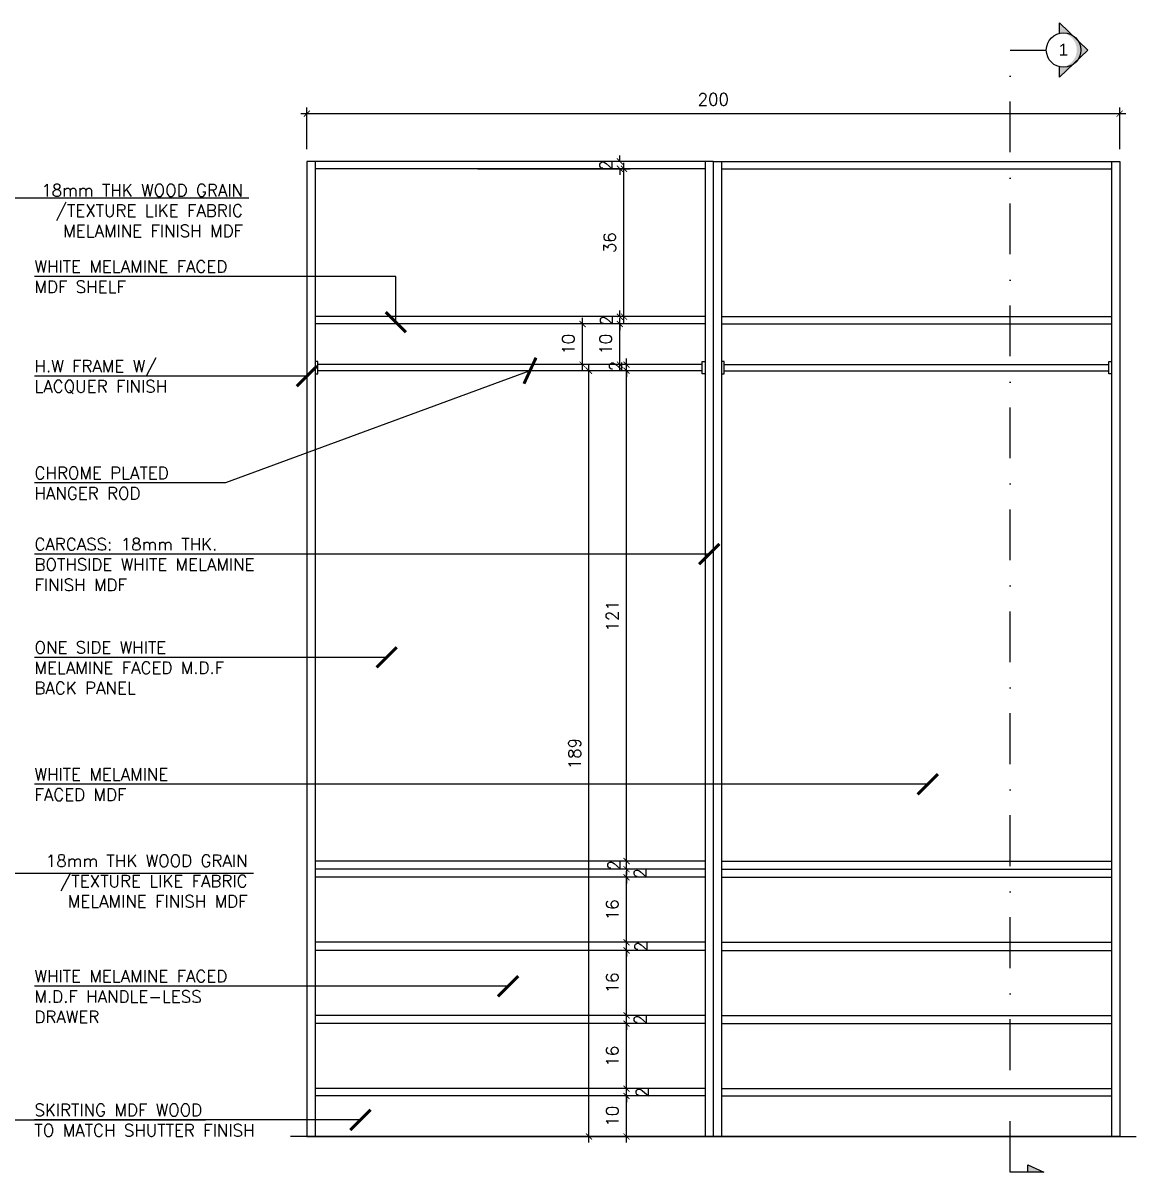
# Model space of a CAD drawing. Header units: centimetres. Extents: x -1287 to 4833, y -4090 to 0.
# Drawn here: x 593.9 to 867.8, y -702.9 to -420 of the extents above; entities that cross this region are included whole.
import ezdxf
from ezdxf.enums import TextEntityAlignment as Align

# ---------------------------------------------------------------- set-up
doc = ezdxf.new("R2010")
doc.units = ezdxf.units.CM
doc.header["$LTSCALE"] = 100
doc.header["$MEASUREMENT"] = 0
doc.linetypes.add('DASHDOT', pattern=[1, 0.5, -0.25, 0, -0.25])
for name, color, linetype in [('CABINET', 4, 'Continuous'), ('DIM IN', 1, 'Continuous'), ('SECTION LINE', 6, 'DASHDOT'), ('TEXT', 3, 'Continuous'), ('WALL SECTION Y-Y FOR XREF$0$TEXT', 3, 'Continuous'), ('WALL-03', 2, 'Continuous')]:
    doc.layers.add(name, color=color, linetype=linetype)
doc.styles.add('ART', font='arial.ttf')
doc.styles.add('ROMANS', font='romans')
doc.styles.add('WALL SECTION Y-Y FOR XREF$0$ART', font='arial.ttf')
doc.styles.add('WALL SECTION Y-Y FOR XREF$0$PL18', font='romans.shx', dxfattribs={"height": 18})
doc.dimstyles.new('AS-17-100', dxfattribs={"dimtxt": 10, "dimasz": 5, "dimexe": 10, "dimexo": 10, "dimgap": 6, "dimtad": 1, "dimtoh": 1, "dimdec": 0, "dimdsep": 46, "dimtxsty": 'ROMANS', "dimblk1": 'ARCHTICK', "dimblk2": 'ARCHTICK', "dimsah": 1, "dimcen": 25, "dimdle": 10, "dimclrd": 1, "dimclre": 1, "dimclrt": 2, "dimadec": 0, "dimazin": 0, "dimtfac": 1, "dimtdec": 0, "dimtofl": 0, "dimtmove": 2, "dimatfit": 3, "dimldrblk": 'ARCHTICK', "dimfxl": 1, "dimtolj": 1, "dimtzin": 0, "dimarcsym": 0})
doc.dimstyles.new('WALL SECTION Y-Y FOR XREF$0$18-MH-100', dxfattribs={"dimtxt": 18, "dimasz": 12, "dimexe": 15, "dimexo": 15, "dimgap": 6, "dimtad": 1, "dimtoh": 1, "dimdec": 0, "dimzin": 0, "dimdsep": 46, "dimtxsty": 'WALL SECTION Y-Y FOR XREF$0$PL18', "dimblk1": 'WALL SECTION Y-Y FOR XREF$0$_ARCHTICK', "dimblk2": 'WALL SECTION Y-Y FOR XREF$0$_ARCHTICK', "dimsah": 1, "dimcen": 25, "dimdle": 15, "dimclrd": 1, "dimclre": 1, "dimclrt": 2, "dimadec": 0, "dimazin": 0, "dimtfac": 1, "dimtdec": 0, "dimtmove": 2, "dimatfit": 3, "dimldrblk": 'WALL SECTION Y-Y FOR XREF$0$_ARCHTICK', "dimfxl": 1, "dimtolj": 1, "dimtzin": 0, "dimarcsym": 0})

# ---------------------------------------------------------------- blocks, each defined once
blk = doc.blocks.new('_ARCHTICK')
at = {"color": 0, "linetype": 'ByBlock', "const_width": 0.15}
blk.add_lwpolyline([(-0.5, -0.5), (0.5, 0.5)], dxfattribs=at)
blk = doc.blocks.new('*D220')
at = {"layer": 'Defpoints', "color": 0, "transparency": 16777216}
for p in [(742.4189711620702, -684.1198384855913), (753.9189711620695, -684.1198384855913), (753.9189711620695, -694.1198384855913)]:
    blk.add_point(p, dxfattribs=at)
at = {"layer": 'DIM IN', "color": 1, "lineweight": -2, "transparency": 16777216}
for p, q in [((750.9189711620695, -684.1198384855913), (740.9189711620702, -684.1198384855913)), ((742.4189711620702, -695.6198384855913), (742.4189711620702, -682.6198384855913)), ((750.9189711620695, -694.1198384855913), (740.9189711620702, -694.1198384855913))]:
    blk.add_line(p, q, dxfattribs=at)
at = {"layer": 'DIM IN', "color": 1, "lineweight": -2, "transparency": 16777216, "xscale": 1.5, "yscale": 1.5, "zscale": 1.5}
for p, rotation in [((742.4189711620702, -684.1198384855913), 90), ((742.4189711620702, -694.1198384855913), 270)]:
    blk.add_blockref('_ARCHTICK', p, dxfattribs=dict(at, rotation=rotation))
at = {"layer": 'DIM IN', "color": 2, "transparency": 16777216, "insert": (738.91897116207, -689.1198384855913), "char_height": 3, "attachment_point": 5, "rotation": 90, "style": 'ROMANS'}
blk.add_mtext('\\A1;10', dxfattribs=at)
blk = doc.blocks.new('*D221')
at = {"layer": 'Defpoints', "color": 0, "transparency": 16777216}
for p in [(742.4189711620702, -666.3198384855916), (753.9189711620695, -666.3198384855916), (753.9189711620695, -682.3198384855916)]:
    blk.add_point(p, dxfattribs=at)
at = {"layer": 'DIM IN', "color": 1, "lineweight": -2, "transparency": 16777216}
for p, q in [((750.9189711620695, -666.3198384855916), (740.9189711620702, -666.3198384855916)), ((742.4189711620702, -683.8198384855916), (742.4189711620702, -664.8198384855916)), ((750.9189711620695, -682.3198384855916), (740.9189711620702, -682.3198384855916))]:
    blk.add_line(p, q, dxfattribs=at)
at = {"layer": 'DIM IN', "color": 1, "lineweight": -2, "transparency": 16777216, "xscale": 1.5, "yscale": 1.5, "zscale": 1.5}
for p, rotation in [((742.4189711620702, -666.3198384855916), 90), ((742.4189711620702, -682.3198384855916), 270)]:
    blk.add_blockref('_ARCHTICK', p, dxfattribs=dict(at, rotation=rotation))
at = {"layer": 'DIM IN', "color": 2, "transparency": 16777216, "insert": (738.91897116207, -674.3198384855916), "char_height": 3, "attachment_point": 5, "rotation": 90, "style": 'ROMANS'}
blk.add_mtext('\\A1;16', dxfattribs=at)
blk = doc.blocks.new('*D222')
at = {"layer": 'Defpoints', "color": 0, "transparency": 16777216}
for p in [(742.4189711620702, -664.3198384855916), (753.9189711620695, -664.3198384855916), (753.9189711620695, -666.3198384855916)]:
    blk.add_point(p, dxfattribs=at)
at = {"layer": 'DIM IN', "color": 1, "lineweight": -2, "transparency": 16777216}
for p, q in [((750.9189711620695, -664.3198384855916), (740.9189711620702, -664.3198384855916)), ((742.4189711620702, -664.3198384855916), (742.4189711620702, -662.8198384855916)), ((750.9189711620695, -666.3198384855916), (740.9189711620702, -666.3198384855916)), ((742.4189711620702, -666.3198384855916), (742.4189711620702, -667.8198384855916))]:
    blk.add_line(p, q, dxfattribs=at)
at = {"layer": 'DIM IN', "color": 1, "lineweight": -2, "transparency": 16777216, "xscale": 1.5, "yscale": 1.5, "zscale": 1.5}
for p, rotation in [((742.4189711620702, -664.3198384855916), 270), ((742.4189711620702, -666.3198384855916), 90)]:
    blk.add_blockref('_ARCHTICK', p, dxfattribs=dict(at, rotation=rotation))
at = {"layer": 'DIM IN', "color": 2, "transparency": 16777216, "insert": (745.8163933972537, -665.3198384855914), "char_height": 3, "attachment_point": 5, "rotation": 90, "style": 'ROMANS'}
blk.add_mtext('\\A1;2', dxfattribs=at)
blk = doc.blocks.new('*D223')
at = {"layer": 'Defpoints', "color": 0, "transparency": 16777216}
for p in [(742.4189711620702, -648.3198384855916), (753.9189711620695, -648.3198384855916), (753.9189711620695, -664.3198384855916)]:
    blk.add_point(p, dxfattribs=at)
at = {"layer": 'DIM IN', "color": 1, "lineweight": -2, "transparency": 16777216}
for p, q in [((742.4189711620702, -665.8198384855916), (742.4189711620702, -646.8198384855916)), ((750.9189711620695, -648.3198384855916), (740.9189711620702, -648.3198384855916)), ((750.9189711620695, -664.3198384855916), (740.9189711620702, -664.3198384855916))]:
    blk.add_line(p, q, dxfattribs=at)
at = {"layer": 'DIM IN', "color": 1, "lineweight": -2, "transparency": 16777216, "xscale": 1.5, "yscale": 1.5, "zscale": 1.5}
for p, rotation in [((742.4189711620702, -648.3198384855916), 90), ((742.4189711620702, -664.3198384855916), 270)]:
    blk.add_blockref('_ARCHTICK', p, dxfattribs=dict(at, rotation=rotation))
at = {"layer": 'DIM IN', "color": 2, "transparency": 16777216, "insert": (738.91897116207, -656.3198384855916), "char_height": 3, "attachment_point": 5, "rotation": 90, "style": 'ROMANS'}
blk.add_mtext('\\A1;16', dxfattribs=at)
blk = doc.blocks.new('*D224')
at = {"layer": 'Defpoints', "color": 0, "transparency": 16777216}
for p in [(742.4189711620702, -646.3198384855916), (753.9189711620695, -646.3198384855916), (753.9189711620695, -648.3198384855916)]:
    blk.add_point(p, dxfattribs=at)
at = {"layer": 'DIM IN', "color": 1, "lineweight": -2, "transparency": 16777216}
for p, q in [((742.4189711620702, -646.3198384855916), (742.4189711620702, -644.8198384855916)), ((750.9189711620695, -646.3198384855916), (740.9189711620702, -646.3198384855916)), ((750.9189711620695, -648.3198384855916), (740.9189711620702, -648.3198384855916)), ((742.4189711620702, -648.3198384855916), (742.4189711620702, -649.8198384855916))]:
    blk.add_line(p, q, dxfattribs=at)
at = {"layer": 'DIM IN', "color": 1, "lineweight": -2, "transparency": 16777216, "xscale": 1.5, "yscale": 1.5, "zscale": 1.5}
for p, rotation in [((742.4189711620702, -646.3198384855916), 270), ((742.4189711620702, -648.3198384855916), 90)]:
    blk.add_blockref('_ARCHTICK', p, dxfattribs=dict(at, rotation=rotation))
at = {"layer": 'DIM IN', "color": 2, "transparency": 16777216, "insert": (745.9864913709171, -647.3198384855914), "char_height": 3, "attachment_point": 5, "rotation": 90, "style": 'ROMANS'}
blk.add_mtext('\\A1;2', dxfattribs=at)
blk = doc.blocks.new('*D225')
at = {"layer": 'Defpoints', "color": 0, "transparency": 16777216}
for p in [(742.4189711620702, -630.3198384855916), (753.9189711620695, -630.3198384855916), (753.9189711620695, -646.3198384855916)]:
    blk.add_point(p, dxfattribs=at)
at = {"layer": 'DIM IN', "color": 1, "lineweight": -2, "transparency": 16777216}
for p, q in [((750.9189711620695, -630.3198384855916), (740.9189711620702, -630.3198384855916)), ((742.4189711620702, -647.8198384855916), (742.4189711620702, -628.8198384855916)), ((750.9189711620695, -646.3198384855916), (740.9189711620702, -646.3198384855916))]:
    blk.add_line(p, q, dxfattribs=at)
at = {"layer": 'DIM IN', "color": 1, "lineweight": -2, "transparency": 16777216, "xscale": 1.5, "yscale": 1.5, "zscale": 1.5}
for p, rotation in [((742.4189711620702, -630.3198384855916), 90), ((742.4189711620702, -646.3198384855916), 270)]:
    blk.add_blockref('_ARCHTICK', p, dxfattribs=dict(at, rotation=rotation))
at = {"layer": 'DIM IN', "color": 2, "transparency": 16777216, "insert": (738.91897116207, -638.3198384855916), "char_height": 3, "attachment_point": 5, "rotation": 90, "style": 'ROMANS'}
blk.add_mtext('\\A1;16', dxfattribs=at)
blk = doc.blocks.new('*D226')
at = {"layer": 'Defpoints', "color": 0, "transparency": 16777216}
for p in [(742.4189711620701, -628.3198384855916), (753.9189711620695, -628.3198384855916), (753.9189711620695, -630.3198384855916)]:
    blk.add_point(p, dxfattribs=at)
at = {"layer": 'DIM IN', "color": 1, "lineweight": -2, "transparency": 16777216}
for p, q in [((742.4189711620701, -628.3198384855916), (742.4189711620701, -626.8198384855916)), ((750.9189711620695, -628.3198384855916), (740.9189711620701, -628.3198384855916)), ((750.9189711620695, -630.3198384855916), (740.9189711620701, -630.3198384855916)), ((742.4189711620701, -630.3198384855916), (742.4189711620701, -631.8198384855916))]:
    blk.add_line(p, q, dxfattribs=at)
at = {"layer": 'DIM IN', "color": 1, "lineweight": -2, "transparency": 16777216, "xscale": 1.5, "yscale": 1.5, "zscale": 1.5}
for p, rotation in [((742.4189711620701, -628.3198384855916), 270), ((742.4189711620701, -630.3198384855916), 90)]:
    blk.add_blockref('_ARCHTICK', p, dxfattribs=dict(at, rotation=rotation))
at = {"layer": 'DIM IN', "color": 2, "transparency": 16777216, "insert": (745.7910474187593, -629.3198384855914), "char_height": 3, "attachment_point": 5, "rotation": 90, "style": 'ROMANS'}
blk.add_mtext('\\A1;2', dxfattribs=at)
blk = doc.blocks.new('*D227')
at = {"layer": 'Defpoints', "color": 0, "transparency": 16777216}
for p in [(742.4189711620701, -626.3198384855916), (753.9189711620695, -626.3198384855916), (753.9189711620695, -628.3198384855916)]:
    blk.add_point(p, dxfattribs=at)
at = {"layer": 'DIM IN', "color": 1, "lineweight": -2, "transparency": 16777216}
for p, q in [((742.4189711620701, -626.3198384855916), (742.4189711620701, -624.8198384855916)), ((750.9189711620695, -626.3198384855916), (740.9189711620701, -626.3198384855916)), ((750.9189711620695, -628.3198384855916), (740.9189711620701, -628.3198384855916)), ((742.4189711620701, -628.3198384855916), (742.4189711620701, -629.8198384855916))]:
    blk.add_line(p, q, dxfattribs=at)
at = {"layer": 'DIM IN', "color": 1, "lineweight": -2, "transparency": 16777216, "xscale": 1.5, "yscale": 1.5, "zscale": 1.5}
for p, rotation in [((742.4189711620701, -626.3198384855916), 270), ((742.4189711620701, -628.3198384855916), 90)]:
    blk.add_blockref('_ARCHTICK', p, dxfattribs=dict(at, rotation=rotation))
at = {"layer": 'DIM IN', "color": 2, "transparency": 16777216, "insert": (739.3297401482414, -627.3198384855914), "char_height": 3, "attachment_point": 5, "rotation": 90, "style": 'ROMANS'}
blk.add_mtext('\\A1;2', dxfattribs=at)
blk = doc.blocks.new('*D228')
at = {"layer": 'Defpoints', "color": 0, "transparency": 16777216}
for p in [(742.4189711620702, -682.3198384855912), (753.9189711620695, -682.3198384855912), (753.9189711620695, -684.1198384855913)]:
    blk.add_point(p, dxfattribs=at)
at = {"layer": 'DIM IN', "color": 1, "lineweight": -2, "transparency": 16777216}
for p, q in [((742.4189711620702, -682.3198384855912), (742.4189711620702, -680.8198384855912)), ((750.9189711620695, -682.3198384855912), (740.9189711620702, -682.3198384855912)), ((750.9189711620695, -684.1198384855913), (740.9189711620702, -684.1198384855913)), ((742.4189711620702, -684.1198384855913), (742.4189711620702, -685.6198384855913))]:
    blk.add_line(p, q, dxfattribs=at)
at = {"layer": 'DIM IN', "color": 1, "lineweight": -2, "transparency": 16777216, "xscale": 1.5, "yscale": 1.5, "zscale": 1.5}
for p, rotation in [((742.4189711620702, -682.3198384855912), 270), ((742.4189711620702, -684.1198384855913), 90)]:
    blk.add_blockref('_ARCHTICK', p, dxfattribs=dict(at, rotation=rotation))
at = {"layer": 'DIM IN', "color": 2, "transparency": 16777216, "insert": (746.2939472829585, -683.219838485591), "char_height": 3, "attachment_point": 5, "rotation": 90, "style": 'ROMANS'}
blk.add_mtext('\\A1;2', dxfattribs=at)
blk = doc.blocks.new('*D96')
at = {"layer": 'Defpoints', "color": 0, "transparency": 16777216}
for p in [(742.4189711620696, -505.6198384855918), (742.4189711620701, -505.6198384855918), (743.9189711620696, -626.3198384855916)]:
    blk.add_point(p, dxfattribs=at)
at = {"layer": 'DIM IN', "color": 1, "lineweight": -2, "transparency": 16777216}
for p, q in [((742.4189711620701, -627.8198384855916), (742.4189711620701, -504.1198384855918)), ((745.4189711620696, -505.6198384855918), (743.9189711620701, -505.6198384855918))]:
    blk.add_line(p, q, dxfattribs=at)
at = {"layer": 'DIM IN', "color": 1, "lineweight": -2, "transparency": 16777216, "xscale": 1.5, "yscale": 1.5, "zscale": 1.5}
for p, rotation in [((742.4189711620701, -505.6198384855918), 90), ((742.4189711620701, -626.3198384855916), 270)]:
    blk.add_blockref('_ARCHTICK', p, dxfattribs=dict(at, rotation=rotation))
at = {"layer": 'DIM IN', "color": 2, "transparency": 16777216, "insert": (738.9189711620699, -565.9698384855917), "char_height": 3, "attachment_point": 5, "rotation": 90, "style": 'ROMANS'}
blk.add_mtext('\\A1;121', dxfattribs=at)
blk = doc.blocks.new('*D97')
at = {"layer": 'Defpoints', "color": 0, "transparency": 16777216}
for p in [(742.4189711620701, -504.1198384855927), (742.4189711620696, -505.6198384855918), (756.8175178482877, -504.1198384855927)]:
    blk.add_point(p, dxfattribs=at)
at = {"layer": 'DIM IN', "color": 1, "lineweight": -2, "transparency": 16777216}
for p, q in [((742.4189711620701, -504.1198384855927), (742.4189711620701, -502.6198384855927)), ((753.8175178482877, -504.1198384855927), (740.9189711620701, -504.1198384855927)), ((742.4189711620701, -505.6198384855918), (742.4189711620701, -507.1198384855918)), ((745.4189711620696, -505.6198384855918), (743.9189711620701, -505.6198384855918))]:
    blk.add_line(p, q, dxfattribs=at)
at = {"layer": 'DIM IN', "color": 1, "lineweight": -2, "transparency": 16777216, "xscale": 1.5, "yscale": 1.5, "zscale": 1.5}
for p, rotation in [((742.4189711620701, -504.1198384855927), 270), ((742.4189711620701, -505.6198384855918), 90)]:
    blk.add_blockref('_ARCHTICK', p, dxfattribs=dict(at, rotation=rotation))
at = {"layer": 'DIM IN', "color": 2, "transparency": 16777216, "insert": (739.7332585848999, -504.4803323110586), "char_height": 3, "attachment_point": 5, "rotation": 90, "style": 'ROMANS'}
blk.add_mtext('\\A1;2', dxfattribs=at)
blk = doc.blocks.new('*D98')
at = {"layer": 'Defpoints', "color": 0, "transparency": 16777216}
for p in [(733.1604403179196, -505.6198384855918), (742.4189711620693, -505.6198384855918), (742.4189711620695, -694.1198384855913)]:
    blk.add_point(p, dxfattribs=at)
at = {"layer": 'DIM IN', "color": 1, "lineweight": -2, "transparency": 16777216}
for p, q in [((739.4189711620693, -505.6198384855918), (731.6604403179196, -505.6198384855918)), ((733.1604403179196, -695.6198384855913), (733.1604403179196, -504.1198384855918)), ((739.4189711620695, -694.1198384855913), (731.6604403179196, -694.1198384855913))]:
    blk.add_line(p, q, dxfattribs=at)
at = {"layer": 'DIM IN', "color": 1, "lineweight": -2, "transparency": 16777216, "xscale": 1.5, "yscale": 1.5, "zscale": 1.5}
for p, rotation in [((733.1604403179196, -505.6198384855918), 90), ((733.1604403179196, -694.1198384855913), 270)]:
    blk.add_blockref('_ARCHTICK', p, dxfattribs=dict(at, rotation=rotation))
at = {"layer": 'DIM IN', "color": 2, "transparency": 16777216, "insert": (729.6604403179193, -599.8698384855916), "char_height": 3, "attachment_point": 5, "rotation": 90, "style": 'ROMANS'}
blk.add_mtext('\\A1;189', dxfattribs=at)
blk = doc.blocks.new('*D271')
at = {"layer": 'Defpoints', "color": 0, "transparency": 16777216}
for p in [(731.6117184768859, -494.119838485592), (731.6117184768868, -494.119838485592), (733.1604403179189, -504.1198384855918)]:
    blk.add_point(p, dxfattribs=at)
at = {"layer": 'DIM IN', "color": 1, "lineweight": -2, "transparency": 16777216}
for p, q in [((731.6117184768868, -505.6198384855918), (731.6117184768868, -492.619838485592)), ((734.6117184768859, -494.119838485592), (733.1117184768868, -494.119838485592)), ((730.1604403179189, -504.1198384855918), (730.1117184768868, -504.1198384855918))]:
    blk.add_line(p, q, dxfattribs=at)
at = {"layer": 'DIM IN', "color": 1, "lineweight": -2, "transparency": 16777216, "xscale": 1.5, "yscale": 1.5, "zscale": 1.5}
for p, rotation in [((731.6117184768868, -494.119838485592), 90), ((731.6117184768868, -504.1198384855918), 270)]:
    blk.add_blockref('_ARCHTICK', p, dxfattribs=dict(at, rotation=rotation))
at = {"layer": 'DIM IN', "color": 2, "transparency": 16777216, "insert": (728.1117184768866, -499.119838485592), "char_height": 3, "attachment_point": 5, "rotation": 90, "style": 'ROMANS'}
blk.add_mtext('\\A1;10', dxfattribs=at)
blk = doc.blocks.new('*D272')
at = {"layer": 'Defpoints', "color": 0, "transparency": 16777216}
for p in [(740.7937325372001, -494.1198384855921), (740.7937325372004, -494.1198384855921), (756.8175178482877, -504.1198384855927)]:
    blk.add_point(p, dxfattribs=at)
at = {"layer": 'DIM IN', "color": 1, "lineweight": -2, "transparency": 16777216}
for p, q in [((740.7937325372004, -505.6198384855927), (740.7937325372004, -492.6198384855921)), ((743.7937325372001, -494.1198384855921), (742.2937325372004, -494.1198384855921)), ((753.8175178482877, -504.1198384855927), (739.2937325372004, -504.1198384855927))]:
    blk.add_line(p, q, dxfattribs=at)
at = {"layer": 'DIM IN', "color": 1, "lineweight": -2, "transparency": 16777216, "xscale": 1.5, "yscale": 1.5, "zscale": 1.5}
for p, rotation in [((740.7937325372004, -494.1198384855921), 90), ((740.7937325372004, -504.1198384855927), 270)]:
    blk.add_blockref('_ARCHTICK', p, dxfattribs=dict(at, rotation=rotation))
at = {"layer": 'DIM IN', "color": 2, "transparency": 16777216, "insert": (737.2937325372002, -499.1198384855925), "char_height": 3, "attachment_point": 5, "rotation": 90, "style": 'ROMANS'}
blk.add_mtext('\\A1;10', dxfattribs=at)
blk = doc.blocks.new('*D273')
at = {"layer": 'Defpoints', "color": 0, "transparency": 16777216}
for p in [(740.7937325372006, -492.3198384855912), (740.7937325372001, -494.1198384855921), (743.1689711620694, -492.3198384855912)]:
    blk.add_point(p, dxfattribs=at)
at = {"layer": 'DIM IN', "color": 1, "lineweight": -2, "transparency": 16777216}
for p, q in [((740.7937325372006, -492.3198384855912), (740.7937325372006, -490.8198384855912)), ((740.1689711620694, -492.3198384855912), (739.2937325372006, -492.3198384855912)), ((740.7937325372006, -494.1198384855921), (740.7937325372006, -495.6198384855921)), ((743.7937325372001, -494.1198384855921), (742.2937325372006, -494.1198384855921))]:
    blk.add_line(p, q, dxfattribs=at)
at = {"layer": 'DIM IN', "color": 1, "lineweight": -2, "transparency": 16777216, "xscale": 1.5, "yscale": 1.5, "zscale": 1.5}
for p, rotation in [((740.7937325372006, -492.3198384855912), 270), ((740.7937325372006, -494.1198384855921), 90)]:
    blk.add_blockref('_ARCHTICK', p, dxfattribs=dict(at, rotation=rotation))
at = {"layer": 'DIM IN', "color": 2, "transparency": 16777216, "insert": (737.4966989202031, -493.2198384855911), "char_height": 3, "attachment_point": 5, "rotation": 90, "style": 'ROMANS'}
blk.add_mtext('\\A1;2', dxfattribs=at)
blk = doc.blocks.new('*D274')
at = {"layer": 'Defpoints', "color": 0, "transparency": 16777216}
for p in [(702.8200560556639, -455.9198384855911), (741.7937325372005, -455.9198384855911), (743.1689711620694, -492.3198384855912)]:
    blk.add_point(p, dxfattribs=at)
at = {"layer": 'DIM IN', "color": 1, "lineweight": -2, "transparency": 16777216}
for p, q in [((741.7937325372005, -493.8198384855912), (741.7937325372005, -454.4198384855911)), ((705.8200560556639, -455.9198384855911), (743.2937325372005, -455.9198384855911)), ((740.1689711620694, -492.3198384855912), (740.2937325372005, -492.3198384855912))]:
    blk.add_line(p, q, dxfattribs=at)
at = {"layer": 'DIM IN', "color": 1, "lineweight": -2, "transparency": 16777216, "xscale": 1.5, "yscale": 1.5, "zscale": 1.5}
for p, rotation in [((741.7937325372005, -455.9198384855911), 90), ((741.7937325372005, -492.3198384855912), 270)]:
    blk.add_blockref('_ARCHTICK', p, dxfattribs=dict(at, rotation=rotation))
at = {"layer": 'DIM IN', "color": 2, "transparency": 16777216, "insert": (738.2937325372003, -474.1198384855912), "char_height": 3, "attachment_point": 5, "rotation": 90, "style": 'ROMANS'}
blk.add_mtext('\\A1;36', dxfattribs=at)
blk = doc.blocks.new('*D275')
at = {"layer": 'Defpoints', "color": 0, "transparency": 16777216}
for p in [(740.793732537201, -454.1198384855909), (761.7650975535174, -454.1198384855909), (702.8200560556639, -455.9198384855911)]:
    blk.add_point(p, dxfattribs=at)
at = {"layer": 'DIM IN', "color": 1, "lineweight": -2, "transparency": 16777216}
for p, q in [((758.7650975535174, -454.1198384855909), (739.293732537201, -454.1198384855909)), ((740.793732537201, -454.1198384855909), (740.793732537201, -452.6198384855909)), ((705.8200560556639, -455.9198384855911), (742.293732537201, -455.9198384855911)), ((740.793732537201, -455.9198384855911), (740.793732537201, -457.4198384855911))]:
    blk.add_line(p, q, dxfattribs=at)
at = {"layer": 'DIM IN', "color": 1, "lineweight": -2, "transparency": 16777216, "xscale": 1.5, "yscale": 1.5, "zscale": 1.5}
for p, rotation in [((740.793732537201, -454.1198384855909), 270), ((740.793732537201, -455.9198384855911), 90)]:
    blk.add_blockref('_ARCHTICK', p, dxfattribs=dict(at, rotation=rotation))
at = {"layer": 'DIM IN', "color": 2, "transparency": 16777216, "insert": (737.3747281131929, -455.0198384855903), "char_height": 3, "attachment_point": 5, "rotation": 90, "style": 'ROMANS'}
blk.add_mtext('\\A1;2', dxfattribs=at)
blk = doc.blocks.new('WALL SECTION Y-Y FOR XREF$0$_ARCHTICK')
at = {"color": 0, "linetype": 'ByBlock', "const_width": 0.15}
blk.add_lwpolyline([(-0.5, -0.5), (0.5, 0.5)], dxfattribs=at)
blk = doc.blocks.new('*D265')
at = {"layer": 'Defpoints', "color": 0, "transparency": 16777216}
for p in [(863.7650975535237, -442.3516262693815), (663.765097553518, -454.1198384855911), (863.7650975535237, -454.1198384855911)]:
    blk.add_point(p, dxfattribs=at)
at = {"layer": 'DIM IN', "color": 1, "lineweight": -2, "transparency": 16777216}
for p, q in [((663.765097553518, -451.1198384855911), (663.765097553518, -440.8516262693815)), ((863.7650975535237, -451.1198384855911), (863.7650975535237, -440.8516262693815)), ((662.265097553518, -442.3516262693815), (865.2650975535237, -442.3516262693815))]:
    blk.add_line(p, q, dxfattribs=at)
at = {"layer": 'DIM IN', "color": 1, "lineweight": -2, "transparency": 16777216, "xscale": 1.5, "yscale": 1.5, "zscale": 1.5, "rotation": 180}
blk.add_blockref('_ARCHTICK', (663.765097553518, -442.3516262693815), dxfattribs=at)
at = {"layer": 'DIM IN', "color": 1, "lineweight": -2, "transparency": 16777216, "xscale": 1.5, "yscale": 1.5, "zscale": 1.5}
blk.add_blockref('_ARCHTICK', (863.7650975535237, -442.3516262693815), dxfattribs=at)
at = {"layer": 'DIM IN', "color": 2, "transparency": 16777216, "insert": (763.7650975535208, -438.8516262693815), "char_height": 3, "attachment_point": 5, "style": 'ROMANS'}
blk.add_mtext('\\A1;200', dxfattribs=at)

msp = doc.modelspace()

# ---------------------------------------------------------------- hatches: boundary and pattern name
at = {"layer": 'SECTION LINE'}
h = msp.add_hatch(color=251, dxfattribs=at)
edge = h.paths.add_edge_path()
edge.add_line((848.9618280827978, -420.0360664422483), (848.9618280827978, -422.4418357092941))
edge.add_ellipse((848.9618280827978, -426.6919861421511), major_axis=(3.005310192136046, -3.005310192136035), ratio=0.9999999999999887, start_angle=-45.000000000000284, end_angle=134.9999999999997, ccw=False)
edge.add_line((848.9618280827978, -430.9421365750081), (848.9618280827978, -433.3479058420564))
edge.add_line((848.9618280827978, -433.3479058420562), (855.9167340715261, -426.6919861421497))
edge.add_line((855.9167340715263, -426.6919861421497), (848.961828082798, -420.0360664422481))
msp.add_hatch(color=251, dxfattribs=at).paths.add_polyline_path([(841.1943556416433, -701.1029041866159), (845.0947307007579, -702.8535769360783), (841.1943556416433, -702.8535769360801)])

# ---------------------------------------------------------------- linework, layer by layer
at = {"layer": 'CABINET', "color": 2}
for p, q in [((663.765097553518, -454.1198384855911), (663.765097553518, -694.1198384855911)), ((763.7650975535207, -454.1198384855907), (663.765097553518, -454.1198384855911)), ((763.765097553521, -454.1198384855907), (863.7650975535237, -454.1198384855911)), ((863.7650975535237, -454.1198384855911), (863.7650975535237, -694.1198384855911))]:
    msp.add_line(p, q, dxfattribs=at)
at = {"layer": 'CABINET', "color": 1}
for p, q in [((665.7650975535144, -454.1198384855911), (665.7650975535144, -694.1198384855911)), ((761.7650975535172, -454.1198384855907), (761.7650975535172, -694.1198384855907)), ((763.7650975535208, -454.1198384855907), (763.7650975535208, -694.1198384855907)), ((763.7650975535208, -454.1198384855907), (763.7650975535208, -694.1198384855907)), ((763.7650975535208, -454.1198384855907), (763.7650975535208, -694.1198384855907)), ((765.7650975535245, -454.1198384855907), (765.7650975535245, -694.1198384855907)), ((861.7650975535273, -454.1198384855911), (861.7650975535273, -694.1198384855911)), ((761.7650975535172, -455.9198384855908), (665.7650975535144, -455.9198384855908)), ((765.7650975535245, -455.9198384855908), (861.7650975535273, -455.9198384855908)), ((761.7650975535171, -492.3198384855909), (665.7650975535144, -492.3198384855909)), ((761.7650975535171, -494.119838485592), (665.7650975535144, -494.1198384855911)), ((765.7650975535246, -492.3198384855909), (861.7650975535273, -492.3198384855909)), ((765.7650975535246, -494.119838485592), (861.7650975535273, -494.1198384855911)), ((761.0650975535173, -504.1198384855925), (666.4650975535143, -504.119838485592)), ((761.0650975535173, -505.619838485592), (666.4650975535143, -505.619838485592)), ((766.4650975535244, -504.1198384855925), (861.0650975535274, -504.119838485592)), ((766.4650975535244, -505.619838485592), (861.0650975535274, -505.619838485592)), ((761.7650975535171, -626.3198384855914), (665.7650975535144, -626.3198384855914)), ((765.7650975535246, -626.3198384855914), (861.7650975535273, -626.3198384855914)), ((761.7650975535171, -628.3198384855914), (665.7650975535144, -628.3198384855914)), ((761.7650975535171, -630.3198384855914), (665.7650975535144, -630.3198384855914)), ((765.7650975535246, -628.3198384855914), (861.7650975535273, -628.3198384855914)), ((765.7650975535246, -630.3198384855914), (861.7650975535273, -630.3198384855914)), ((761.7650975535171, -646.3198384855914), (665.7650975535144, -646.3198384855914)), ((765.7650975535246, -646.3198384855914), (861.7650975535273, -646.3198384855914)), ((761.7650975535171, -648.3198384855914), (665.7650975535144, -648.3198384855914)), ((765.7650975535246, -648.3198384855914), (861.7650975535273, -648.3198384855914)), ((761.7650975535171, -664.3198384855914), (665.7650975535144, -664.3198384855914)), ((765.7650975535246, -664.3198384855914), (861.7650975535273, -664.3198384855914)), ((761.7650975535171, -666.3198384855914), (665.7650975535144, -666.3198384855914)), ((765.7650975535246, -666.3198384855914), (861.7650975535273, -666.3198384855914)), ((761.7650975535171, -682.3198384855909), (665.7650975535144, -682.3198384855914)), ((761.7650975535171, -684.1198384855911), (665.7650975535144, -684.1198384855911)), ((765.7650975535246, -682.3198384855909), (861.7650975535273, -682.3198384855914)), ((765.7650975535246, -684.1198384855911), (861.7650975535273, -684.1198384855911))]:
    msp.add_line(p, q, dxfattribs=at)
for points in [[(665.7650975535144, -506.369838485592), (666.4650975535143, -506.369838485592), (666.4650975535143, -503.369838485592), (665.7650975535144, -503.369838485592)], [(761.7650975535172, -506.369838485592), (761.0650975535173, -506.369838485592), (761.0650975535173, -503.369838485592), (761.7650975535172, -503.369838485592)], [(765.7650975535245, -506.369838485592), (766.4650975535244, -506.369838485592), (766.4650975535244, -503.369838485592), (765.7650975535245, -503.369838485592)], [(861.7650975535273, -506.369838485592), (861.0650975535274, -506.369838485592), (861.0650975535274, -503.369838485592), (861.7650975535273, -503.369838485592)]]:
    msp.add_lwpolyline(points, dxfattribs=at)
at = {"layer": 'SECTION LINE', "color": 2, "linetype": 'Continuous'}
msp.add_lwpolyline([(848.9618280827978, -422.4418357092941), (848.9618280827978, -420.0360664422469), (855.9167340715263, -426.6919861421497), (848.9618280827978, -433.3479058420548), (848.9618280827978, -430.9421365750081)], dxfattribs=at)
at = {"layer": 'SECTION LINE', "color": 1, "ltscale": 0.25}
msp.add_lwpolyline([(841.1943556416433, -702.8535769360801), (841.1943556416433, -701.1029041866159), (845.0947307007579, -702.8535769360783), (836.845743183888, -702.8535769360806), (836.8457431838852, -426.6919861421507), (845.7116776499407, -426.6919861421507)], dxfattribs=at)
at = {"layer": 'SECTION LINE', "color": 2, "linetype": 'Continuous'}
msp.add_circle((849.9618280827978, -426.6919861421511), 4.250150432856842, dxfattribs=at)
at = {"layer": 'WALL-03'}
for p, q in [((763.7650975535208, -694.1198384855916), (659.7502075737247, -694.1198384855911)), ((663.765097553518, -694.1198384855911), (763.7650975535208, -694.1198384855911)), ((863.7650975535237, -694.1198384855911), (763.7650975535208, -694.1198384855911)), ((763.7650975535208, -694.1198384855916), (867.779987533317, -694.1198384855911))]:
    msp.add_line(p, q, dxfattribs=at)

# ---------------------------------------------------------------- texts
at = {"layer": 'SECTION LINE', "color": 2, "style": 'ART'}
msp.add_text('1', height=2.953124999998806, dxfattribs=at).set_placement((849.9022004804981, -426.6227983267568), align=Align.MIDDLE_CENTER)
at = {"layer": 'TEXT', "char_height": 3, "style": 'ROMANS'}
for s, width, insert, attachment_point in [('18mm THK WOOD GRAIN \\P/TEXTURE LIKE FABRIC \\PMELAMINE FINISH MDF', 108.9032135798393, (648.0440902500848, -459.7181680517015), 3), ('WHITE MELAMINE FACED MDF SHELF', 56.53773070924626, (596.7364410919686, -478.4783418593488), 1), ('H.W FRAME W/ \\PLACQUER FINISH', 108.9032135798393, (596.7364410919686, -502.9905726474844), 1), ('CHROME PLATED \\PHANGER ROD', 108.9032135798393, (596.7364410919686, -529.3042202852839), 1), ('CARCASS: 18mm THK. \\PBOTHSIDE WHITE MELAMINE\\PFINISH MDF', 108.9032135798393, (596.7364410919686, -546.8319457590705), 1), ('ONE SIDE WHITE \\PMELAMINE FACED M.D.F \\PBACK PANEL', 108.9032135798393, (596.7364410919686, -572.2382229140594), 1), ('WHITE MELAMINE \\PFACED MDF ', 108.9032135798393, (596.7364410919686, -603.4658041461271), 1), ('18mm THK WOOD GRAIN \\P/TEXTURE LIKE FABRIC \\PMELAMINE FINISH MDF', 108.9032135798393, (649.1646753061502, -624.74821155878), 3), ('\\pt36;WHITE MELAMINE FACED \\PM.D.F HANDLE-LESS \\PDRAWER', 108.9032135798393, (596.7364410919686, -653.1600310287258), 1), ('SKIRTING MDF WOOD\\PTO MATCH SHUTTER FINISH', 108.9032135798393, (596.7364410919686, -686.0909820243205), 1)]:
    msp.add_mtext_dynamic_manual_height_columns(s, width=width, gutter_width=100, heights=[0], dxfattribs=dict(at, insert=insert, attachment_point=attachment_point))

# ---------------------------------------------------------------- dimensions: what is measured, and where the dimension line sits
at = {"layer": 'DIM IN', "color": 1}
dim = msp.add_linear_dim(base=(863.7650975535237, -442.3516262693815), p1=(663.765097553518, -454.1198384855911), p2=(863.7650975535237, -454.1198384855911), dimstyle='AS-17-100', override={"dimtxt": 3, "dimasz": 1.5, "dimexe": 1.5, "dimexo": 3, "dimgap": 2, "dimdec": 1, "dimdle": 1.5}, dxfattribs=at)
dim.commit()
dim.dimension.update_dxf_attribs({"geometry": '*D265', "text_midpoint": (763.7650975535208, -438.8516262693815)})
at = {"layer": 'DIM IN'}
for base, p1, p2, picture, middle in [((740.793732537201, -454.1198384855909), (702.8200560556637, -455.9198384855908), (761.7650975535172, -454.1198384855907), '*D275', (737.3747281131929, -455.0198384855903)), ((740.7937325372006, -492.3198384855912), (740.7937325371998, -494.1198384855919), (743.1689711620692, -492.3198384855909), '*D273', (737.4966989202031, -493.2198384855911)), ((742.4189711620701, -504.1198384855927), (742.4189711620694, -505.6198384855916), (756.8175178482875, -504.1198384855925), '*D97', (739.7332585848999, -504.4803323110586)), ((742.4189711620701, -626.3198384855916), (753.9189711620693, -628.3198384855914), (753.9189711620693, -626.3198384855914), '*D227', (739.3297401482414, -627.3198384855914)), ((742.4189711620701, -628.3198384855916), (753.9189711620693, -630.3198384855914), (753.9189711620693, -628.3198384855914), '*D226', (745.7910474187593, -629.3198384855914)), ((742.4189711620702, -646.3198384855916), (753.9189711620693, -648.3198384855914), (753.9189711620693, -646.3198384855914), '*D224', (745.9864913709171, -647.3198384855914)), ((742.4189711620702, -664.3198384855916), (753.9189711620693, -666.3198384855914), (753.9189711620693, -664.3198384855914), '*D222', (745.8163933972537, -665.3198384855914)), ((742.4189711620702, -682.3198384855912), (753.9189711620693, -684.1198384855911), (753.9189711620693, -682.3198384855909), '*D228', (746.2939472829585, -683.219838485591))]:
    dim = msp.add_linear_dim(base=base, p1=p1, p2=p2, angle=90, dimstyle='AS-17-100', override={"dimtxt": 3, "dimasz": 1.5, "dimexe": 1.5, "dimexo": 3, "dimgap": 2, "dimdle": 1.5}, dxfattribs=at)
    dim.commit()
    dim.dimension.update_dxf_attribs({"geometry": picture, "text_midpoint": middle, "dimtype": 160})
for base, p1, p2, picture, middle in [((741.7937325372005, -455.9198384855911), (743.1689711620692, -492.3198384855909), (702.8200560556637, -455.9198384855908), '*D274', (738.2937325372003, -474.1198384855912)), ((731.6117184768868, -494.119838485592), (733.1604403179186, -504.1198384855916), (731.6117184768857, -494.1198384855917), '*D271', (728.1117184768866, -499.119838485592)), ((740.7937325372004, -494.1198384855921), (756.8175178482875, -504.1198384855925), (740.7937325371998, -494.1198384855919), '*D272', (737.2937325372002, -499.1198384855925)), ((733.1604403179196, -505.6198384855918), (742.4189711620693, -694.1198384855911), (742.418971162069, -505.6198384855916), '*D98', (729.6604403179193, -599.8698384855916)), ((742.4189711620701, -505.6198384855918), (743.9189711620694, -626.3198384855914), (742.4189711620694, -505.6198384855916), '*D96', (738.9189711620699, -565.9698384855917)), ((742.4189711620702, -630.3198384855916), (753.9189711620693, -646.3198384855914), (753.9189711620693, -630.3198384855914), '*D225', (738.91897116207, -638.3198384855916)), ((742.4189711620702, -648.3198384855916), (753.9189711620693, -664.3198384855914), (753.9189711620693, -648.3198384855914), '*D223', (738.91897116207, -656.3198384855916)), ((742.4189711620702, -666.3198384855916), (753.9189711620693, -682.3198384855914), (753.9189711620693, -666.3198384855914), '*D221', (738.91897116207, -674.3198384855916)), ((742.4189711620702, -684.1198384855913), (753.9189711620693, -694.1198384855911), (753.9189711620693, -684.1198384855911), '*D220', (738.91897116207, -689.1198384855913))]:
    dim = msp.add_linear_dim(base=base, p1=p1, p2=p2, angle=90, dimstyle='AS-17-100', override={"dimtxt": 3, "dimasz": 1.5, "dimexe": 1.5, "dimexo": 3, "dimgap": 2, "dimdle": 1.5}, dxfattribs=at)
    dim.commit()
    dim.dimension.update_dxf_attribs({"geometry": picture, "text_midpoint": middle})

# ---------------------------------------------------------------- leaders
at = {"layer": 'WALL SECTION Y-Y FOR XREF$0$TEXT'}
for points in [[(567.0073858947569, -463.0334084043448), (601.685593542066, -463.0334084043443), (649.4857358118895, -463.0334084043452)], [(685.6650975535193, -493.6625107132481), (685.6650975535192, -482.4288842876172), (596.7364410919686, -482.4288842876176)], [(718.6650975535308, -505.619838485592), (643.7489777743153, -533.2547627135518), (596.7364410919686, -533.2547627135527)], [(663.765097553518, -506.9411150757524), (628.8521573168268, -506.9411150757524), (596.7364410919686, -506.9411150757533)], [(762.7650975535172, -550.7824881873385), (628.8521573168268, -550.7824881873385), (596.7364410919686, -550.7824881873394)], [(683.4138546325303, -576.1887653423273), (628.8521573168268, -576.1887653423273), (596.7364410919686, -576.1887653423282)], [(816.5650975535335, -607.4163465743954), (628.8521573168268, -607.416346574395), (596.7364410919686, -607.4163465743959)], [(554.7058779264432, -629.2657893563705), (589.8840855737524, -629.2657893563701), (650.606320867955, -629.265789356371)], [(713.2918323522408, -657.1105734569937), (628.8521573168268, -657.1105734569937), (596.7364410919686, -657.1105734569946)], [(564.4427801550983, -690.0415244525884), (606.7189433692124, -690.0415244525884), (638.8346595940707, -690.0415244525893)], [(676.9161669325258, -690.0415244525884), (628.8521573168268, -690.0415244525884), (596.7364410919686, -690.0415244525893)]]:
    msp.add_leader(points, dimstyle='WALL SECTION Y-Y FOR XREF$0$18-MH-100', override={"dimasz": 5, "dimtad": 0, "dimtxsty": 'WALL SECTION Y-Y FOR XREF$0$ART'}, dxfattribs=at)

doc.saveas('drawing.dxf')
